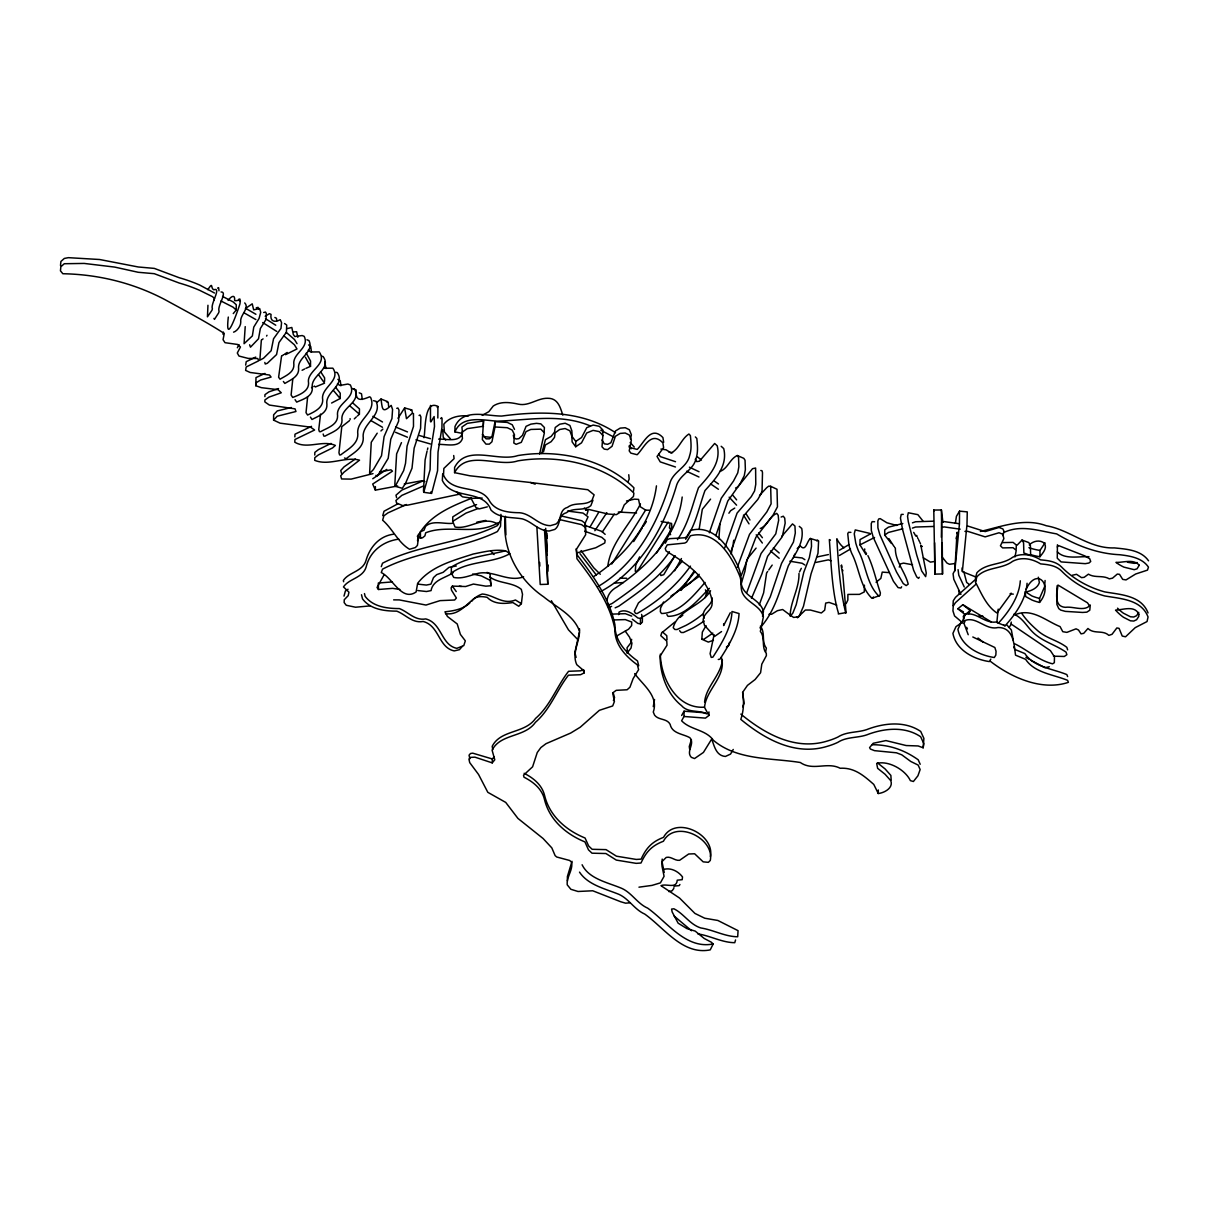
<?xml version="1.0" encoding="UTF-8"?>
<svg xmlns="http://www.w3.org/2000/svg" width="1209" height="1209" viewBox="0 0 1209 1209"><rect width="100%" height="100%" fill="white"/><g stroke="black" fill="none" stroke-linecap="round" stroke-linejoin="round"><path stroke-width="1.5" d="M523.633 576.859C508.475 582.375 494.3 570.678 479.142 573.126C470.724 574.97 462.563 579.307 453.707 577.418L451.335 573.036L451.335 567.112C467.566 556.85 486.864 555.536 504.969 550.926M1039.544 598.379L1037.624 597.911A42.345 35.832 0.1 0 1 1031.897 595.946L1025.141 591.654L1025.685 596.581L1031.897 599.996A42.345 35.832 0.1 0 0 1037.624 601.946L1039.544 602.43L1039.544 598.379L1044.606 586.728L1045.09 580.486M546.906 551.062L545.682 528.318M547.042 547.148L546.166 531.945M233.261 313.584L236.208 310.033L236.254 304.744L233.156 301.902L222.547 296.432M372.992 473.626L351.169 479.112L341.588 478.96L340.696 475.802L343.991 472.175L359.526 460.161C344.943 456.292 329.18 466.206 314.718 460.357L314.793 457.667L318.435 454.886L332.475 447.965L335.392 445.441C322.591 439.623 307.282 449.688 294.8 442.222L294.936 439.502L314.627 430.011L310.501 427.14L280.08 423.165L273.582 420.112L277.224 416.213L295.963 411.498L295.026 408.854L269.395 405.06L264.847 401.917L264.907 399.952L268.897 397.141L281.274 392.774L278.07 389.691L261.356 387.666L255.749 385.701L256.006 377.571L264.952 373.445M273.582 420.112L273.627 414.808L277.269 410.909L291.324 407.509M305.983 368.307L310.501 366.342L310.547 361.038L306.255 353.119M324.571 381.409L324.617 377.873L320.581 371.662M331.598 403.035L340.197 398.517L340.243 393.227L335.588 387.243M357.335 416.047L359.405 414.188L359.451 408.899L352.816 403.005M397.64 485.958L375.364 490.129L375.394 486.592M535.194 484.159L530.494 482.497L469.893 475.787L454.569 472.659L454.614 467.369C466.916 443.839 497.549 462.322 517.845 455.581C558.286 448.871 604.228 458.695 633.939 487.816L633.486 491.202M461.747 433.29L454.932 431.9L454.977 426.611C462.911 408.128 486.063 416.017 501.644 416.062C540.075 410.954 581.861 410.274 615.547 432.731M514.505 429.391L512.253 424.767L507.312 422.409L495.07 421.684L495.01 426.973L491.942 441.784L489.343 444.126L485.988 444.126L482.346 439.608L483.524 420.959L467.324 423.346L461.914 427.004L462.488 433.215C459.239 442.857 446.317 438.731 438.64 439.124M675.468 467.006L660.235 461.883L657.046 456.458L663.62 447.602L662.88 442.857C650.91 430.374 644.125 447.844 637.173 454.72L630.871 453.133L629.209 450.881L631.34 440.152L629.3 435.028L625.189 433.018L620.126 433.427L615.381 436.313L612.041 446.317L607.568 449.612L604.228 449.113L602.022 446.831L602.868 435.376L599.316 431.613L593.09 430.374L586.713 432.973L581.529 442.842L575.711 446.726L575.756 441.421L572.189 436.645L571.842 430.782L569.907 425.462L565.177 423.241L559.737 424.208L555.218 427.502L554.538 432.097L551.198 436.373L545.455 439.668L541.753 453.466M721.546 631.566L714.579 636.433L704.469 625.265L703.154 620.157C703.381 613.023 712.313 610.424 712.146 603.231C712.071 596.067 708.459 589.539 704.862 583.554C695.568 568.819 680.35 559.979 666.068 550.926L665.252 548.523L667.232 544.866L684.762 543.068L686.576 542.085L690.43 535.768C715.773 529.346 731.324 555.747 739.47 575.424C742.145 581.03 739.984 587.317 742.386 592.894C747.026 602.959 760.627 605.467 763.393 616.771L760.355 631.446C765.569 637.959 761.111 646.951 766.31 653.419L766.37 655.656L761.791 664.164L760.582 672.733L755.096 679.534L747.464 685.382L742.643 692.319C744.094 701.794 743.777 710.56 740.815 719.385C764.481 738.971 795.341 756.381 827.621 746.21A56.747 40.622 0.5 0 0 837.807 742.356C847.177 736.266 858.738 738.351 868.666 734.15C885.411 728.12 905.239 726.322 920.654 736.734L923.827 743.671L923.162 747.797L918.16 745.953L906.176 745.545L885.94 740.573L873.2 743.293L869.603 747.6L870.359 749.021L874.485 750.653L896.443 752.799L901.778 754.824L910.77 761.474L918.175 765.101L920.14 769.559L917.933 775.785L913.399 781.498L910.377 780.636C905.299 769.846 888.66 760.31 876.676 763.408L877.628 768.319L885.064 774.259L890.806 780.712C893.557 787.996 884.217 792.923 878.263 793.512L873.775 784.414C863.815 775.71 854.506 767.413 840.164 768.259C827.304 761.519 812.947 771.327 800.298 762.501C771.01 757.801 737.339 760.461 713.401 740.331C705.875 729.465 690.203 729.964 681.619 720.776L684.007 716.484L684.052 711.194L705.497 712.826M684.007 716.484L705.452 718.116L708.912 715.441L708.958 711.905M866.007 554.568L859.977 544.881L860.022 539.592L870.284 534M878.263 793.512L878.293 789.976M891.381 543.446L884.701 535.088L884.761 529.799L888.464 527.154L902.806 523.512M923.162 747.797L923.888 738.367L920.699 731.43C905.284 721.017 885.456 722.831 868.727 728.846C858.798 733.047 847.237 730.977 837.867 737.067A56.747 40.622 0.5 0 1 827.666 740.921C795.386 751.076 764.526 733.667 740.86 714.096M941.358 537.31L941.66 522.182L944.199 521.608L958.541 523.633M567.353 880.893L567.399 876.525L572.008 861.307M1030.476 554.553L1032.259 555.097A42.345 23.424 0.8 0 0 1038.002 556.412L1039.921 556.744L1039.997 550.427L1045.029 542.841M942.234 542.66L942.536 573.943L934.92 574.124L934.648 542.796M548.251 565.011L547.889 571.222M498.184 524.358C483.706 514.928 469.712 529.829 455.068 527.033L452.695 521.396L452.786 516.863L466.16 508.551L476.573 504.606M723.692 623.784L723.662 625.537L730.281 612.736M962.122 567.867L962.349 571.585L966.988 524.57L967.26 511.875L959.538 511.15L956.425 516.319L955.382 523.285M1016.195 548.962L1016.285 545.017L1013.112 542.403L1002.639 542.599M1057.422 544.76L1057.271 558.195L1061.094 561.913L1085.229 563.666L1088.916 563.031L1090.714 561.505L1089.702 558.709L1084.549 555.808L1058.525 545.576L1057.316 546.982M437.824 418.012L437.93 406.481C423.921 398.94 425.553 430.767 423.981 437.734M546.982 533.184L547.027 536.645M314.763 455.052L314.839 452.378L318.481 449.582L331.039 443.416M418.374 534.318L417.528 540.876M579.489 628.771C580.456 640.966 571.268 652.648 576.769 664.678L582.965 669.952L584.189 672.884L580.562 674.713L568.426 675.196C556.79 690.067 550.276 709.487 535.421 722.332C524.691 737.686 500.496 733.379 492.093 750.2L494.783 759.796L492.229 762.879L474.895 757.151L470.377 757.408L468.926 759.071L469.712 762.607L478.552 774.47L487.816 792.318L505.725 802.413L517.936 818.417L543.068 838.487L551.818 847.887L555.127 855.64L556.76 857.015L569.651 860.476L571.661 862.259C573.051 870.223 566.417 876.933 567.217 884.807L570.875 889.295L578.023 891.486L592.742 890.776L620.791 901.778L625.597 903.183L629.647 902.836M264.892 396.628L264.952 394.648L268.942 391.852L278.554 388.573M492.229 762.879L492.365 758.98L494.073 756.925M584.189 672.884L584.264 670.285M662.2 859.085L661.958 865.946L664.073 876.313L660.401 882.872L652.029 885.396L638.957 887.179M1057.089 585.76C1057.104 593.725 1053.825 606.525 1065.341 607.326C1073.501 606.132 1084.458 612.056 1090.322 605.044M344.006 596.113L345.351 591.11L348.026 589.236M294.845 436.917L294.981 434.197L311.529 426.339M536.887 527.109L540.211 584.491L547.798 584.249L546.77 553.964M483.298 425.19L483.524 420.959M442.69 473.792L442.328 480.411C452.121 500.707 483.207 488.406 490.975 510.062C499.332 518.585 511.573 516.999 522.258 518.857C531.96 521.578 538.504 530.978 549.203 531.023L554.78 529.421C560.991 525.114 557.606 515.079 566.356 512.737C573.731 506.994 583.735 511.573 590.838 505.679L592.954 500.209M952.994 605.588L953.281 600.767L955.473 597.367L976.041 578.915M249.628 344.792L250.475 347.179L258.514 338.777L260.358 328.5L266.04 319.448L266.297 313.358L265.481 312.073L263.698 312.511M500.843 515.775L500.541 520.338L497.413 525.598C461.339 543.34 418.571 544.473 382.528 563.213L381.273 566.658M207.948 305.272L207.449 316.834L211.923 310.35A3.506 1.149 -68.7 0 0 212.376 308.673C210.23 304.245 221.912 286.775 213.812 289.797C210.26 288.226 213.555 280.926 207.857 289.661M255.749 385.701L255.96 382.875L260.524 380.049L271.088 377.072L269.516 375.017L250.172 372.478L245.623 370.407L246.168 366.977L258.681 360.796L257.774 358.529L248.177 358.408L238.989 356.05L237.296 353.028L240.44 346.983L237.674 344.474L225.01 342.691L223.06 339.699L224.269 333.472C205.621 321.473 184.811 310.517 164.666 299.484C133.05 282.861 98.337 274.383 62.853 273.733L60.45 270.831L60.843 266.766L64.289 263.728L84.162 263.426L114.674 267.083L138.204 272.282L154.268 273.687L179.159 283.012A133.353 95.451 0.5 0 1 199.636 290.326L212.391 296.613L214.431 298.306L214.008 299.983M544.065 432.384L544.428 427.518L540.831 423.86L536.509 423.346L530.902 424.132L526.066 426.324L522.454 435.376L518.903 438.655L516.152 439.018L513.855 437.688L513.326 435.225M228.305 317.06C224.708 349.008 238.369 308.854 239.941 303.897C241.392 297.656 237.07 301.54 234.622 300.557C235.332 293.53 230.738 296.673 228.108 300.437M60.495 265.542L60.903 261.461L64.334 258.439L68.384 257.668L99.637 259.512L138.249 266.977L154.314 268.398L179.204 277.722A133.353 95.451 0.5 0 1 199.681 285.037L214.477 293.001M712.192 597.926C712.358 605.12 703.442 607.719 703.2 614.852L704.076 618.267M704.59 702.127C705.996 686.667 720.443 675.831 722.377 660.25M307.63 396.779L306.028 412.662L307.585 415.035C314.567 411.785 324.284 407.418 322.501 397.897C322.44 386.895 341.029 380.11 332.868 368.171L323.589 368.261M798.968 573.489C799.421 588.36 790.187 601.795 790.172 616.182L792.847 613.114L796.202 604.696L803.804 572.205L809.35 557.666L811.511 546.438L811.33 539.441L810.393 538.473C806.766 541.239 805.829 552.437 800.162 545.773L797.215 548.538M245.215 326.611L244.067 343.704L252.364 335.906L253.769 327.095L259.058 318.481L260.721 312.345L259.663 308.567L253.663 309.852L252.228 303.837L245.472 308.507M292.774 379.203L291.112 395.011L292.729 397.459C299.862 394.648 310.229 390.839 308.371 381.107C308.386 370.166 327.79 364 319.221 351.91L310.668 352L308.235 350.111M500.964 514.369L500.541 526.263L497.413 531.537C461.339 549.279 418.556 550.412 382.528 569.152L381.273 572.582C392.774 577.993 401.675 601.946 416.123 591.957L417.634 583.312C431.008 566.129 453.375 560.462 473.218 554.024C483.872 551.893 494.934 549.007 505.83 550.866L509.85 553.707C491.882 563.742 468.699 560.417 451.335 573.036M653.268 706.6L654.537 699.467M320.551 414.098L318.753 429.573L319.403 431.613L320.536 431.719C327.08 427.956 337.749 425.039 337.598 415.775C335.498 402.99 357.139 398.441 350.353 384.946L347.829 384.039L340.061 385.444L337.417 383.948M956.924 536.418L957.211 532.202L956.969 533.154M261.34 340.137L259.844 360.191L263.486 358.257L271.148 350.731L273.551 338.747L280.987 328.395L281.561 322.637L280.246 319.69C274.957 322.682 269.864 321.67 271.043 314.4L269.456 313.66L265.164 316.259M602.641 435.95L602.928 430.087L599.377 426.324L593.135 425.069L586.758 427.669L581.574 437.537L575.756 441.421M223.106 334.394L223.438 332.097M746.905 559.374L744.94 571.252L741.193 583.796M956.455 536.872L956.153 538.685M956.727 537.793L954.808 570.98L959.447 523.965L959.538 511.15M682.193 497.02C677.66 536.04 647.979 565.888 616.907 587.03C611.754 589.72 607.749 594.314 607.069 600.299M245.669 365.118L246.213 361.672L255.734 357.078M669.937 524.555L669.408 527.834L670.693 529.421M618.66 614.61L619.068 612.056C625.809 608.369 632.806 613.84 637.823 617.965L640.453 618.464L642.342 616.726M729.435 642.447L728.982 645.138L726.397 647.102M718.902 539.002L719.899 524.328M733.183 543.491L733.757 540.242M631.642 639.319L631.053 642.553L627.018 647.797L627.592 652.633M762.516 616.348L763.438 611.467C760.416 599.12 743.837 596.853 741.344 584.189C741.449 577.056 740.195 569.953 736.749 563.59C728.271 546.181 713.068 524.162 690.475 530.464L686.621 536.796L684.808 537.778L669.801 538.655L667.277 539.562L665.298 543.219M731.158 554.251L732.896 545.123M1011.283 622.061L1010.588 625.461L1008.593 627.426M998.211 609.14L996.836 622.454L1005.027 625.794C1015.469 614.459 1026.063 599.271 1027.076 583.267M427.457 449.597L427.82 447.995M471.858 601.16C474.986 595.75 481.847 596.233 487.167 597.337C494.013 604.379 503.79 603.926 512.858 602.55L518.752 606.253L521.366 603.684L522.515 594.239L521.306 589.342C512.465 582.028 499.347 583.766 489.841 577.086M495.07 421.684L491.987 436.494L489.388 438.837L486.033 438.822L482.391 434.318M699.24 528.65L702.323 509.261L710.575 499.136M630.403 439.124L631.4 434.847L629.345 429.724L625.234 427.714L620.172 428.122L615.426 431.008L610.877 442.766L607.613 444.308L604.288 443.824L601.961 439.97M891.154 779.956L890.867 775.422L885.109 768.954L877.674 763.03M539.622 453.979L544.382 432.822L540.786 429.165L530.857 429.437L526.021 431.628L521.306 442.343L516.107 444.323L513.81 442.978L514.46 434.681L512.208 430.056L507.266 427.714L495.01 426.973M656.457 485.867C651.545 524.419 625.008 555.883 593.498 576.693M714.081 634.68L710.106 653.676L711.224 657.409L712.887 657.167C721.592 643.505 731.294 628.166 732.004 611.497L739.047 613.552C738.336 630.221 728.634 645.546 719.929 659.222L718.267 659.464M427.079 451.017L425.1 459.964L423.498 490.763L423.739 492.32L431.658 493.423L437.567 470.769L438.036 452.045L441.95 427.563L442.056 418.541L441.572 417.589L440.681 418.601M543.476 451.864L545.41 444.957L551.153 441.678L554.493 437.401L555.173 432.807L559.676 429.497L565.132 428.545L569.862 430.767L571.797 436.086L572.144 441.935L575.711 446.726M579.383 632.337L574.864 652.422L576.088 657.424M382.739 515.669L384.009 511.256L397.988 503.745M587.045 514.263L588.027 510.908L584.264 508.082M691.412 739.56L689.266 746.542L689.674 749.278M705.179 597.578L707.069 591.125M735.556 939.967L734.755 942.688C722.226 942.627 710.408 935.811 697.865 933.877M710.408 856.592C715.033 834.255 675.423 815.062 663.529 837.353C651.847 841.781 646.105 848.129 641.133 859.131L636.266 859.433L616.439 856.184L606.041 849.625L592.138 849.292L588.617 845.937L585.065 838.003C566.235 830.356 549.611 816.09 544.639 795.643C542.1 784.913 533.411 778.037 524.132 773.292M797.048 617.013L797.441 617.769L799.073 616.439L803.471 606.283L811.073 573.776L817.994 553.284L818.599 541.028L810.393 538.473M679.911 884.474L679.246 885.608L674.29 886.106L673.927 887.179M793.572 557.727L794.691 554.19M377.208 433.185L371.254 442.282L369.606 473.535L373.43 469.515L381.515 455.733L384.084 436.615L391.943 418.571L392.577 409.549L391.202 405.393C381.757 414.219 382.422 408.34 381.001 399.03L376.951 402.355M899.254 567.112L900.418 563.953L903.546 563.107L912.523 564.754M724.78 547.843L737.082 513.1L751.257 496.672L754.582 490.93L755.776 484.265L755.61 468.019L752.527 468.699L737.702 487.031L735.571 488.028M730.72 552.226L743.58 515.926L757.756 499.498L761.081 493.756L762.063 490.673L762.501 472.749L762.108 470.845L760.824 470.452M1003.047 535.663L1003.908 531.068L1002.865 528.922L999.072 527.456L985.184 531.582L967.88 526.081M613.401 700.57L614.55 697.638L613.265 692.999M742.704 706.827L744.049 703.411L742.643 692.44M709.32 532.791L721.274 498.229L733.515 481.046L737.762 472.855L738.865 466.765L738.548 457.44L737.324 455.521C729.858 458.664 727.576 469.183 719.627 471.54M715.834 535.602L727.788 501.055L740.029 483.872L744.276 475.681L745.364 469.576L745.046 460.251L743.822 458.347L737.324 455.521M746.845 592.47L761.081 553.495L775.77 533.879L778.656 520.278L778.203 515.276L776.752 513.387C769.619 516.258 767.383 525.719 760.204 528.59M965.19 614.64L957.845 608.762L962.848 604.712L970.192 610.575L965.19 614.64L961.865 622.605L955.987 626.64L952.919 633.395C956.017 650.155 973.88 659.313 989.31 661.58L990.821 659.117M968.862 613.764L970.192 610.575M737.354 567.217L749.535 534.333L766.808 511.966L771.115 503.821L770.662 486.29L768.682 486.154L766.642 487.771L759.509 495.494M1015.031 556.881L1016.24 550.322L1013.051 547.707L1002.593 547.904L1000.447 545.788L1003.878 538.594L1002.82 534.227L999.027 532.761L985.139 536.872L967.835 531.371L964.948 531.386M759.297 604.832L763.62 592.863L766.597 573.021L767.655 571.464M628.06 481.545L629.179 479.096L628.756 474.729M673.836 888.403L672.144 890.761L668.758 891.577M741.359 575.318L755.882 537.325L773.156 514.974L777.463 506.813L777.009 489.282L770.662 486.29M799.497 571.948L801.31 568.321M437.25 407.448L437.93 406.481M663.862 869.377C670.919 867.442 678.264 871.341 682.511 876.918L682.193 879.684L677.236 880.182C676.708 889.295 666.204 883.22 660.975 885.683L679.549 898.045L694.933 913.43L704.741 918.22L717.829 920.457L738.049 930.658L737.702 936.763C725.158 936.703 713.34 929.887 700.797 927.953C689.81 924.492 683.795 913.656 673.912 908.79L671.584 909.077L672.159 911.964L678.128 923.162L686.969 928.633L695.205 931.111L704.227 938.486L711.27 942.174L713.174 943.972L710.227 949.881C682.949 955.337 664.678 928.331 644.729 914.064C634.589 909.636 628.997 898.967 619.053 894.403C605.422 888.827 587.997 885.003 579.519 872.127M765.645 651.893L766.355 648.115C761.156 641.662 765.614 632.67 760.416 626.141M830.402 540.106L829.329 539.562C831.112 563.107 832.094 592.909 838.562 613.401M838.275 613.96L846.058 612.585L842.885 574.985L841.132 565.54M942.899 522.288L941.433 509.986L933.786 510.047L934.92 574.124M941.373 509.911L942.506 574.003M1026.048 589.327C1037.126 565.903 1053.84 585.715 1039.544 602.43M454.932 431.9C461.747 414.959 482.95 420.233 497.186 421.155C528.288 420.233 560.447 413.221 590.476 425.991M454.569 472.659C466.87 449.143 497.503 467.626 517.8 460.886C558.241 454.161 604.168 463.984 633.894 493.121L633.44 496.491L624.237 504.878L621.502 511.437L616.409 514.626L607.9 514.006L588.662 509.412L585.579 510.349M266.584 336.057L266.993 335.286M639.576 556.896L635.738 565.253L635.284 571.252L636.584 571.449L638.564 569.303L668.169 522.092M237.342 347.739L239.004 344.61M677.448 539.607C688.48 523.95 692.319 505.271 698.47 487.741C708.958 476.119 721.425 463.062 717.209 445.773L714.655 443.476L699.407 461.233L696.686 461.596L695.251 459.269M685.669 539.259C695.961 524.555 699.029 506.888 704.983 490.552C715.471 478.93 727.939 465.873 723.723 448.584L721.184 446.287M397.988 418.254L404.622 407.932L411.71 409.911L412.36 412.465M954.959 570.21L953.07 573.701L953.78 579.247L960.928 594.375M674.622 570.769L681.423 558.543M681.664 715.486L684.052 711.194M674.924 555.717L663.756 574.653L660.87 575.575L660.507 574.139M901.627 586.788L900.901 588.027L898.075 587.604L893.421 581.257L873.291 537.416L871.326 530.509L871.251 523.618L872.142 521.638L874.621 521.744M733.243 749.444L730.538 754.084L725.415 756.456C716.015 755.716 714.428 746.074 711.663 739.122L703.426 752.436L694.54 758.557L691.352 757.348C685.548 751.469 695.371 743.822 689.855 737.702C683.145 733.848 672.083 733.727 670.134 724.357C666.945 718.222 658.663 720.383 654.613 715.199L653.268 712.041C658.89 696.052 642.961 685.05 634.665 673.609M598.5 512.661L590.098 526.822M656.502 553.072L670.783 530.494M627.018 653.238L631.053 647.994L631.944 643.158L629.541 637.173L625.28 631.174M762.305 612.525L770.254 596.868L781.558 563.379L793.436 542.085L795.31 533.003L794.948 526.021L792.5 523.92L781.739 536.373M611.769 564.014L645.651 510.017M751.484 598.364L761.927 573.837L767.594 556.321L782.283 536.69L785.17 523.104L784.717 518.102L783.266 516.213L781.135 517.044M633.652 541.587L642.281 527.849M919.248 577.252L918.553 578.386L916.739 576.935L913.566 570.104L902.549 529.436L900.448 518.057L901.234 514.475L903.244 514.354M594.858 530.721L606.827 512.661M602.294 532.066L614.293 514.097M462.337 646.362L459.435 649.686L454.206 650.91C438.308 647.556 439.471 625.673 423.15 621.486C412.299 623.496 405.65 614.489 396.764 611.149C384.462 611.089 370.513 609.487 362.534 598.923L361.491 594.752M640.453 503.896C630.282 524.494 610.862 542.66 607.84 565.857L608.429 566.16M693.936 571.373L681.105 590.385M756.078 548.115L748.144 557.848M643.264 526.293L646.347 521.563M662.124 861.503L666.204 857.438C671.055 856.108 674.743 860.944 679.609 860.309L688.677 854.007L694.631 853.766L703.17 861.851L708.353 862.334L710.272 860.491C714.897 838.154 675.287 818.961 663.409 841.252C651.711 845.696 645.984 852.043 640.997 863.03L636.13 863.347L616.303 860.083L605.921 853.524L592.002 853.191L588.481 849.836L584.929 841.902C566.099 834.255 549.475 820.004 544.503 799.542C541.964 788.812 533.29 781.936 523.996 777.191L523.512 775.211L532.595 766.808L537.264 752.497L540.891 747.54L546.015 743.686L570.663 733.062L580.214 727.229L599.377 710.318L612.691 705.95L614.414 701.537L612.691 692.893L616.212 690.339L627.123 689.765L629.934 687.226L633.123 678.627L638.609 669.65L637.37 664.874C625.461 656.185 614.58 644.654 614.837 628.861C609.563 602.43 593.06 579.7 576.95 558.754L576.345 549.43L585.685 534.68L585.186 527.305L581.605 524.646L559.314 519.522M1138.772 612.389L1136.611 615.668L1133.77 616.998L1130.475 616.786L1123.463 613.235A51.7 43.766 0.1 0 1 1117.524 608.187M728.906 513.221L730.584 510.727L734.74 508.082M384.009 574.94L377.057 587.498L378.462 589.493L392.562 588.36L399.847 589.418M663.59 601.976L660.537 608.127L660.356 611.754L661.519 613.522C679.821 613.129 693.875 595.191 705.074 582.466M768.743 569.938L772.188 565.087M706.056 625.627L702.338 632.126L701.824 639.259L708.323 642.085L713.431 640.286M669.408 551.712C654.93 573.444 633.274 588.707 612.207 603.442L608.641 605.029L607.311 603.578M674.834 556.004C660.522 577.086 639.229 591.79 618.721 606.253L615.154 607.84M584.627 524.283L588.027 516.832L583.01 513.084L567.535 511.044M690.475 566.114C676.556 585.715 657.832 601.598 637.083 613.552L635.496 613.341L634.317 611.301L638.443 602.943L658.996 585.64L670.829 574.32L682.299 561.127M694.691 571.797C681.347 590.279 663.197 604.953 643.581 616.363L641.994 616.167L641.586 614.414M1039.921 556.744C1042.763 553.148 1047.447 548.1 1044.485 543.355C1040.057 539.41 1033.166 540.937 1029.297 544.911M759.962 627.909C775.815 610.681 780.712 587.211 788.344 565.842C794.751 554.19 804.469 542.811 801.733 528.469L799.285 526.368M710.56 590.733C701.522 606.329 677.886 609.835 673.217 627.667L674.818 629.481L677.04 629.526L685.851 625.446A179.234 67.81 -64.7 0 0 697.744 618.026L702.882 614.112M349.522 420.626L341.784 426.701L338.958 452.771L339.608 454.947L340.726 454.886C347.587 449.416 358.045 444.353 357.834 434.167C355.703 419.855 377.284 412.299 370.634 397.474L369.682 396.794C361.174 400.3 355.31 401.962 356.096 389.978L353.753 389.026M1011.298 593.196L1010.074 593.785M709.366 588.345C698.258 599.573 685.155 616.333 668.018 616.348L666.854 614.58M1022.013 540.075L1023.57 542.705L1023.872 552.997L1030.657 555.46L1030.355 545.183L1028.783 542.554L1022.013 540.075L1017.071 545.214M380.941 430.963L382.86 429.104M699.165 574.305L690.112 583.131L670.98 596.097M975.995 584.204L955.427 602.656L953.236 606.072L952.949 610.893L954.551 615.94L963.135 623.239M287.153 352.454L284.387 354.313M354.297 418.888L356.292 416.969M285.505 354.66L296.991 348.948L294.407 344.792L283.813 335.77M674.849 622.061L661.686 632.896L660.794 635.662L666.764 641.118L667.02 645.213L660.159 655.973C659.887 673.927 667.126 694.223 681.498 705.588C687.906 713.189 698.711 709.728 706.661 713.869M632.307 619.204L637.823 623.406L640.453 623.904L642.342 622.182L642.417 616.832M221.051 291.958C228.002 291.807 216.94 306.119 219.056 311.287A3.506 1.149 -68.7 0 1 218.587 312.95L214.446 319.388L213.963 318.405M217.62 288.12L218.587 287.651L219.01 290.78M680.002 617.436L682.813 615.185M698.681 576.708L683.72 587.106M712.842 633.108L703.91 639.244L701.824 639.259M263.048 338.898L261.885 339.759M859.977 544.881L874.575 537.476M355.31 458.982L344.036 466.886L340.742 470.513L341.648 473.656M884.701 535.088L888.419 532.459L902.76 528.817M372.75 478.734L386.744 469.409M469.848 602.959C462.971 609.276 453.798 610.862 444.957 611.814L447.436 616.484L457.229 623.965L460.387 634.393L465.329 640.846L463.757 645.651L456.821 648.341C440.922 644.986 442.086 623.103 425.764 618.917C414.914 620.927 408.264 611.92 399.378 608.58C387.076 608.52 373.128 606.918 365.148 596.354L364.453 593.574M963.936 620.565L961.004 622.59L957.921 629.33C961.019 646.09 978.882 655.248 994.312 657.515L995.838 655.066L996.05 651.288L994.856 647.51L972.807 636.977M816.634 540.755L817.677 540.06M844.048 604.787L846.27 603.336L847.841 600.042L847.902 594.42L859.463 594.375L864.299 591.926L864.42 585.141M1049.336 666.764L1044.908 667.7L1030.506 660.069M283.662 354.766L282.241 355.642M452.695 521.396L466.054 513.084L478.205 508.49M998.241 623.33C1008.699 611.996 1019.278 596.808 1020.305 580.804M597.548 586.818C635.919 564.512 658.104 523.225 670.33 481.786C674.244 471.147 687.241 467.037 689.629 455.597C691.82 449.159 690.974 442.222 690.399 435.588L688.918 434.016C681.347 438.776 679.141 449.023 671.131 452.997L666.068 449.793L660.9 449.098M238.521 299.424L239.85 298.986L240.364 301.283M839.484 550.201L849.111 544.534M839.439 555.49L850.486 549.007M313.796 386.548L314.567 386.079M482.195 415.367L488.844 411.68L493.257 406.012C500.858 401.056 510.122 402.34 518.51 404.184C528.953 406.42 537.461 398.003 547.722 398.275C558.09 398.139 560.311 407.614 562.805 415.125M311.499 387.711L312.27 387.288M600.208 591.806C640.74 570.24 664.225 527.426 676.783 484.688C680.697 474.049 693.679 469.938 696.067 458.498C698.273 452.045 697.427 445.108 696.837 438.474L695.356 436.917M419.085 415.458L419.991 414.959L420.898 416.954L420.581 428.409L414.143 448.161L412.012 468.215L405.423 483.585L402.295 488.285L395.222 486.305L394.859 484.023L396.628 453.889L401.464 442.63M395.222 486.305L403.685 470.543L405.529 463.304L407.055 446.181L413.493 426.429L413.463 413.508L411.997 413.478L406.466 418.707L404.622 407.932M980.393 531.461C1001.959 526.504 1024.401 517.588 1046.299 525.749C1069.829 529.723 1089.007 548.78 1114.366 547.904C1126.395 549.113 1140.933 549.944 1148.55 560.795M281.561 356.035L278.614 377.238L280.05 379.203C285.656 375.757 294.225 372.508 293.878 364.574C292.064 353.285 309.852 348.207 304.215 336.359L302.174 335.543L294.86 336.555L293.349 334.576L291.822 327.473L287.243 328.576M498.229 522.696C476.059 535.995 447.814 523.905 425.704 532.791L424.903 535.859L422.636 537.733L420.52 538.217L417.301 536.222M256.248 307.842L258.046 307.343L258.65 308.884M583.101 669.59L580.683 670.814L568.562 671.297C556.926 686.168 550.412 705.588 535.557 718.433C524.827 733.772 500.632 729.48 492.214 746.301L492.743 749.671M876.072 582.239L880.832 578.416L882.238 572.114L889.431 572.628M302.099 370.271L304.698 368.957M423.634 480.623L401.841 490.098L395.993 495.176L396.597 497.685M423.588 485.927L401.796 495.403L395.947 500.466L396.552 502.989L402.491 505.543L407.75 505.135L461.218 493.801M315.292 386.986L324.556 383.177L318.496 374.669M616.514 636.1L628.574 629.194L631.642 625.552L631.748 622.046L625.325 619.597L613.099 619.96M406.451 504.516L387.953 512.873L383.903 515.79L382.633 520.202C392.638 528.817 398.184 542.675 409.564 549.264L415.352 547.556L417.437 545.41L418.964 534.318C429.996 515.094 451.607 506.223 471.314 498.38M487.303 506.858L479.232 508.898L475.968 507.584L470.649 497.594M410.818 410.274L411.71 409.911M872.777 598.032L879.563 595.614M608.505 607.477L611.603 606.389M912.447 522.832L915.606 521.744L933.424 521.185M912.402 528.121L915.561 527.033L933.363 526.474M713.174 943.972C685.881 949.413 667.61 922.407 647.676 908.14C637.521 903.712 631.929 893.043 621.985 888.479C608.339 882.57 589.01 879.155 582.103 864.767M393.273 534.242C379.097 536.176 369.773 547.39 366.025 560.417C362.806 571.585 348.766 572.114 343.341 580.486L343.643 581.741M453.375 572.507C445.713 578.053 432.973 579.61 431.054 590.612L426.475 591.518L417.846 590.566M404.274 483.978L421.805 480.759L424.888 481.53M1137.125 562.502L1134.284 563.364L1127.468 562.245M398.774 539.138C383.102 541.224 369.909 551.259 366.176 566.87C362.957 578.053 348.902 578.582 343.477 586.939L348.963 592.183L348.177 595.689L344.263 599.709L344.142 602.566L346.258 605.271L355.537 607.22L370.166 605.89M396.764 408.325L397.897 407.992L399 410.078L398.622 421.17L390.764 439.215L388.195 458.332L378.462 474.396L377.087 475.893L375.908 475.364M293.772 331.946L296.598 331.704L297.837 337.296M577.857 552.649L595.78 547.753L604.787 542.947L605.15 540.302L601.719 537.295L584.657 531.219M1025.988 591.972C1031.292 590.748 1037.564 588.239 1039.362 582.587L1038.335 577.207M1003.606 532.61C1020.88 524.192 1039.09 530.932 1056.651 533.894C1075.829 545.304 1097.031 553.707 1119.61 554.719C1130.007 555.928 1142.112 557.772 1148.459 567.127L1147.477 570.119L1135.674 574.003L1126.032 579.912L1122.708 579.383L1119.519 574.335L1117.297 574.063L1112.507 578.174L1109.318 578.854C1102.835 574.955 1095.006 578.25 1088.402 574.169L1084.201 577.313L1081.541 577.63L1076.509 574.305L1072.187 575.288M1089.007 556.714C1078.942 556.2 1064.781 559.752 1057.361 551.878M828.407 554.568L817.556 556.85M379.656 471.963L390.945 469.817L392.472 471.162L372.704 484.038L375.364 490.129M941.615 527.487L944.153 526.912L960.158 529.164M955.065 563.53L949.473 564.271L946.995 563.077L942.204 557.122M476.845 522.152L485.806 520.414M386.593 401.826L388.24 402.537L388.633 406.39M815.712 562.457L828.361 559.858L830.976 560.81M393.635 599.876L399.272 599.906L425.991 605.059L440.046 600.631L454.66 600.012L456.382 598.032L451.516 590.219L451.093 587.831L452.468 586.108L465.616 586.531L473.429 584.053L485.867 586.169L491.066 585.73L490.008 573.867L487.046 572.386M934.089 561.565L930.401 562.125L923.374 557.817M626.519 500.979L634.529 499.151L638.564 499.408L640.045 506.571L645.742 510.183L649.218 510.213M483.479 426.263L467.278 428.636L461.868 432.308L462.442 438.519C459.193 448.146 446.272 444.02 438.595 444.428M1015.258 614.64C1032.154 607.795 1045.543 620.746 1060.081 626.61L1062.771 631.687L1066.882 632.383L1076.055 628.831L1078.504 630.01L1081.073 633.864L1083.732 633.32L1087.949 628.484C1094.16 634.498 1102.865 629.647 1108.849 635.375L1112.023 634.302L1116.859 627.955L1119.066 628.348L1122.224 636.04L1125.549 636.795L1135.236 627.637L1147.054 621.547L1148.051 616.968C1141.311 599.301 1120.38 598.727 1104.678 595.931C1088.402 591.413 1073.32 583.07 1061.487 570.95C1055.865 565.404 1048.052 564.588 1040.617 563.893C1032.395 558.815 1021.665 556.533 1012.628 561.324C1001.853 569.424 986.287 566.704 976.932 576.753L975.391 582.013C981.149 592.909 986.378 605.996 996.941 613.008L1009.878 595.327L1011.374 593.967L1013.293 594.133M392.426 581.907L378.326 583.025L378.462 589.493M244.732 302.93C249.976 308.235 239.503 315.443 240.772 321.926C240.984 326.173 236.662 331.402 233.579 332.158M614.323 583.116L623.33 582.557M979.063 615.668L982.841 616.122M611.24 614.142L625.325 613.673L631.748 616.106M619.9 578.219L626.655 578.234M373.551 400.693L376.075 401.297C382.724 416.108 361.143 423.679 363.274 437.99C363.471 448.161 353.013 453.224 346.167 458.695L344.505 457.984M482.195 498.063L472.417 498.32L462.518 496.854L456.095 491.61M768.954 614.323L771.599 614.248L777.417 610.696L782.631 609.517L789.673 614.761M456.292 565.993L448.977 567.353L443.174 572.31L436.721 574.638L433.487 577.615L430.903 584.159L426.339 585.065L417.694 584.098M445.486 613.658C461.838 616.106 469.168 598.243 482.27 594.027C493.861 594.813 502.657 605.12 515.472 599.996L521.366 603.684M284.583 323.528L286.729 325.085L286.397 332.233L278.962 342.57L276.559 354.569L267.325 363.289L265.255 364.03L264.816 362.458M636.508 513.024L618.283 512.042M359.194 392.834L361.521 393.786L362.277 399.454M468.563 415.987C459.768 415.05 449.582 416.909 443.824 424.208L444.383 431.885L450.489 438.927M452.136 523.376C443.688 524.101 432.474 519.976 425.553 526.338L424.027 530.237L420.384 531.748L420.52 538.217M997.274 621.758C985.123 624.781 975.875 610.53 964.54 614.656L963.271 616.439L963.86 619.084M274.866 317.483L276.453 318.239L276.831 320.823M459.299 586.229L461.4 586.41M423.739 492.32L430.102 469.712L430.585 451.002L434.499 426.52L434.122 416.546L430.857 421.971L430.464 421.291L430.48 405.423M352.227 388.482L354.751 389.389C361.536 402.884 339.91 407.433 342.011 420.218C342.147 429.482 331.478 432.399 324.934 436.162L323.816 436.056L323.166 434.016M1053.462 656.185L1064.313 656.472L1066.867 654.673L1066.066 652.15C1056.137 645.274 1044.999 642.281 1035.614 634.725C1027.318 628.091 1024.023 618.766 1013.973 614.112M306.935 339.774L308.99 340.606C314.627 352.454 296.84 357.532 298.638 368.821C299.001 376.755 290.417 379.989 284.825 383.449L283.39 381.485M482.678 436.434L491.564 437.446M795.069 557.153L802.171 557.953L804.892 559.676M669.076 452.211L672.521 452.68M661.111 521.427L671.554 523.421L671.841 526.625L669.363 533.124L670.647 534.71M337.885 379.369L340.213 380.563L340.968 385.731M1039.997 550.427L1038.078 550.095A42.345 23.424 0.8 0 1 1032.35 548.765L1028.904 547.677M561.248 515.971L581.741 520.747L585.307 523.406L585.806 530.781M704.454 707.174C676.556 709.154 660.764 678.113 660.341 654.129M472.643 574.033L481.273 575.862L490.159 580.335L491.066 585.73M335.89 372.312L337.266 372.614C345.834 385.339 324.783 391.958 326.914 404.35C327.503 412.934 318.179 416.244 311.982 419.478L310.441 417.105M530.494 482.497L587.786 489.721L594.118 494.844L592.002 500.33C584.884 506.208 574.895 501.629 567.505 507.372C558.77 509.714 562.14 519.764 555.928 524.056L550.367 525.658C538.322 525.537 531.235 513.644 519.477 512.722C508.4 512.601 494.98 511.18 489.146 500.345C479.671 483.751 452.03 494.33 443.491 475.061L443.854 468.427L454.085 458.679L453.692 455.521M789.825 561.203L802.126 563.258L804.846 564.981M419.327 435.512L430.449 438.671M321.73 356.202L323.166 356.564C332.173 369.47 310.154 375.349 312.33 387.772C312.889 396.537 303.006 399.242 296.689 402.113L295.056 399.665M675.514 461.702L660.28 456.594L658.693 453.874M850.894 532.353L848.461 532.323L847.751 533.728L848.96 545.38A24.135 7.662 70.5 0 0 851.725 553.374C859.282 567.867 859.977 586.682 871.885 598.289A10.201 3.234 70.5 0 0 873.366 596.989M872.384 744.729C889.552 744.729 904.423 750.033 918.22 759.796L920.185 764.269M492.365 758.98L472.734 753.162L470.513 753.509L469.047 755.172L469.848 758.708M415.941 439.819L430.404 443.975M308.597 344.928L310.728 346.454L311.423 351.91M836.704 605.074L829.042 602.399L825.687 603.095L824.689 610.152L821.349 612.978L810.393 610.046L805.36 610.031L798.378 616.741L793.633 617.436L791.003 615.653M381.001 399.03L387.681 401.63M697.548 456.957L701.432 460.055M395.57 426.973L407.493 431.93M395.509 432.278L407.448 437.235M600.797 430.208L613.885 437.114M870.616 533.577L855.247 529.92L854.249 533.804L855.745 542.977A24.135 7.662 70.5 0 0 858.496 550.956C866.082 565.434 866.762 584.279 878.671 595.886A10.201 3.234 70.5 0 0 880.364 592.818C876.102 580.547 873.412 567.021 867.896 555.626M974.696 576.527L962.848 571.827M689.387 467.188L699.014 471.722M686.591 471.238L698.968 477.011M220.975 300.996L233.11 307.192L236.208 310.033M896.746 525.447L886.953 522.802L880.197 518.631L878.716 518.963L877.84 520.943L877.9 527.834L879.865 534.741L896.504 571.963L903.214 583.539L906.176 585.579L908.201 584.113C905.224 571.872 895.204 561.656 895.355 548.221L894.72 547.375M962.848 604.712L991.093 621.834M957.845 608.762L963.422 611.814M245.533 308.265L255.915 314.295M244.067 312.844L255.87 319.584M584.657 525.295L601.719 531.356L605.15 534.363M265.512 318.708L275.743 325.221M262.716 322.561L276.755 331.432M372.886 416.319L382.512 421.986M371.435 420.868L382.467 427.276M1025.912 657.364L1029.086 659.237M1015.031 643.929C1027.62 650.17 1038.879 660.507 1052.571 663.817L1054.339 662.698L1054.475 656.774L1050.394 650.638L1011.344 624.176M1003.606 624.917L1005.027 625.794M982.932 642.07L978.036 638.035M710.514 483.872L718.418 489.267M662.426 631.914L666.764 635.677L667.02 639.773M773.352 547.919L779.231 552.997M714.534 481.182L718.478 483.978M577.237 639.047L568.457 629.844L551.38 600.707M691.563 930.734L674.184 916.105M845.771 613.144C839.862 589.312 838.426 563.364 836.824 538.761C838.562 542.282 841.071 545.788 844.018 547.753M968.923 584.143L966.671 582.466L963.845 571.812M921.893 546.725L921.107 545.743M990.564 661.459C1011.721 677.765 1042.067 691.2 1068.393 682.344L1067.592 680.335C1053.402 674.516 1034.42 672.808 1025.64 659.343L1015.515 655.157C1014.049 644.08 1013.52 627.38 998.045 627.516C985.879 630.539 976.63 616.288 965.296 620.413L964.026 623.512L968.213 634.725M1021.877 613.522C1026.32 620.217 1031.7 625.385 1037.972 630.917C1046.541 638.412 1057.724 640.347 1066.822 647.329L1067.623 649.853M286.276 332.369L294.452 339.487L297.036 343.643M770.465 550.941L779.185 558.301M350.126 406.148L359.405 414.188M630.161 442.479L634.302 447.058M628.967 446.831L631.264 448.735M1006.885 624.977L1011.359 629.98L1013.263 640.181M729.163 497.171L736.583 505.166M600.299 574.26L593.755 567.822L581.061 550.548M596.264 574.94L579.972 553.662M333.397 390.431L340.197 398.517M490.854 551.092L494.073 554.568M547.798 584.249L544.488 529.769M933.786 510.047L934.134 510.893M679.564 630.675L681.166 632.488L683.387 632.519L692.198 628.453A179.234 67.81 -64.7 0 0 704.106 621.018M445.668 440.061L443.235 437.25L442.675 429.573M732.76 495.222L736.629 499.861M758.648 533.018L762.411 537.733M762.35 543.037L756.199 534.816M452.362 586.063L456.231 591.564M920.82 545.289L926.26 573.036L925.641 576.648L921.696 571.026L916.739 555.097L908.322 521.744L907.536 516.319L908.322 512.752L917.873 514.656L923.011 521.079M894.101 546.559L888.857 538.594M629.254 445.577L630.917 447.844L637.219 449.416C644.17 442.554 650.956 425.069 662.925 437.567L663.665 442.298M705.391 589.841L707.492 592.969M324.707 362.08L326.067 368.549M305.393 357.184L310.501 366.342M708.912 715.441L704.545 707.431C705.754 689.81 727.062 675.952 721.335 657.288M743.49 515.155L749.006 523.86M746.316 514.203L749.958 520.006M865.417 551.924L866.536 553.752M913.702 532.383L915.817 536.071M921.439 545.622L921.893 546.468M964.253 587L958.782 575.197L958.072 569.651M1148.051 612.918C1141.311 595.266 1120.395 594.677 1104.678 591.881C1088.402 587.378 1073.32 579.02 1061.487 566.915C1055.88 561.369 1048.052 560.538 1040.617 559.858C1032.41 554.765 1021.681 552.498 1012.628 557.289C1001.868 565.374 986.287 562.669 976.932 572.718L975.391 577.978L976.343 580.834M918.613 539.773L919.55 541.677M917.601 537.809L918.115 538.836M966.641 627.29L967.442 628.967M920.034 542.705L920.502 543.718M959.462 594.42L958.601 590.294M1067.638 676.587L1066.837 674.577C1052.646 668.773 1033.665 667.051 1024.884 653.585L1014.744 649.399L1013.822 646.936M579.398 630.902C573.489 614.777 556.064 607.069 543.657 596.823C518.041 579.443 502.022 549.551 505.15 518.313M916.679 535.36L917.117 536.66M662.094 862.032L664.209 872.414M638.745 665.751L637.506 660.96C625.597 652.286 614.701 640.755 614.958 624.947C609.684 598.531 593.196 575.801 577.086 554.855L576.225 548.78M842.038 567.127L841.585 565.041M842.703 570.104L842.869 570.935M546.725 535.647L547.163 538.443M430.963 491.821L431.19 493.378M546.861 551.939L546.604 547.904L547.042 555.143M539.637 562.397L539.834 566.069M350.081 418.616L350.126 419.523M505.347 516.273L505.921 534.892M864.692 548.931L864.737 550.261M640.453 618.464L640.453 623.904M1056.998 592.909L1056.893 604.44L1058.736 608.565L1060.701 610.077L1065.341 611.376L1082.599 612.449L1086.831 612.147L1089.777 610.228L1090.125 606.691L1087.48 602.807L1057.951 585.035L1056.998 592.909M1138.833 614.172L1138.772 616.424L1136.611 619.718L1133.77 621.048L1130.46 620.822L1123.463 617.27A51.7 43.766 0.1 0 1 1115.544 610.122C1123.116 609.835 1134.737 605.104 1138.833 614.172M1139.241 565.223L1137.034 568.834L1134.193 569.681L1123.886 567.127A51.7 28.608 0.8 0 1 1115.952 562.381C1123.478 562.699 1133.498 558.603 1139.241 565.223"/></g></svg>
